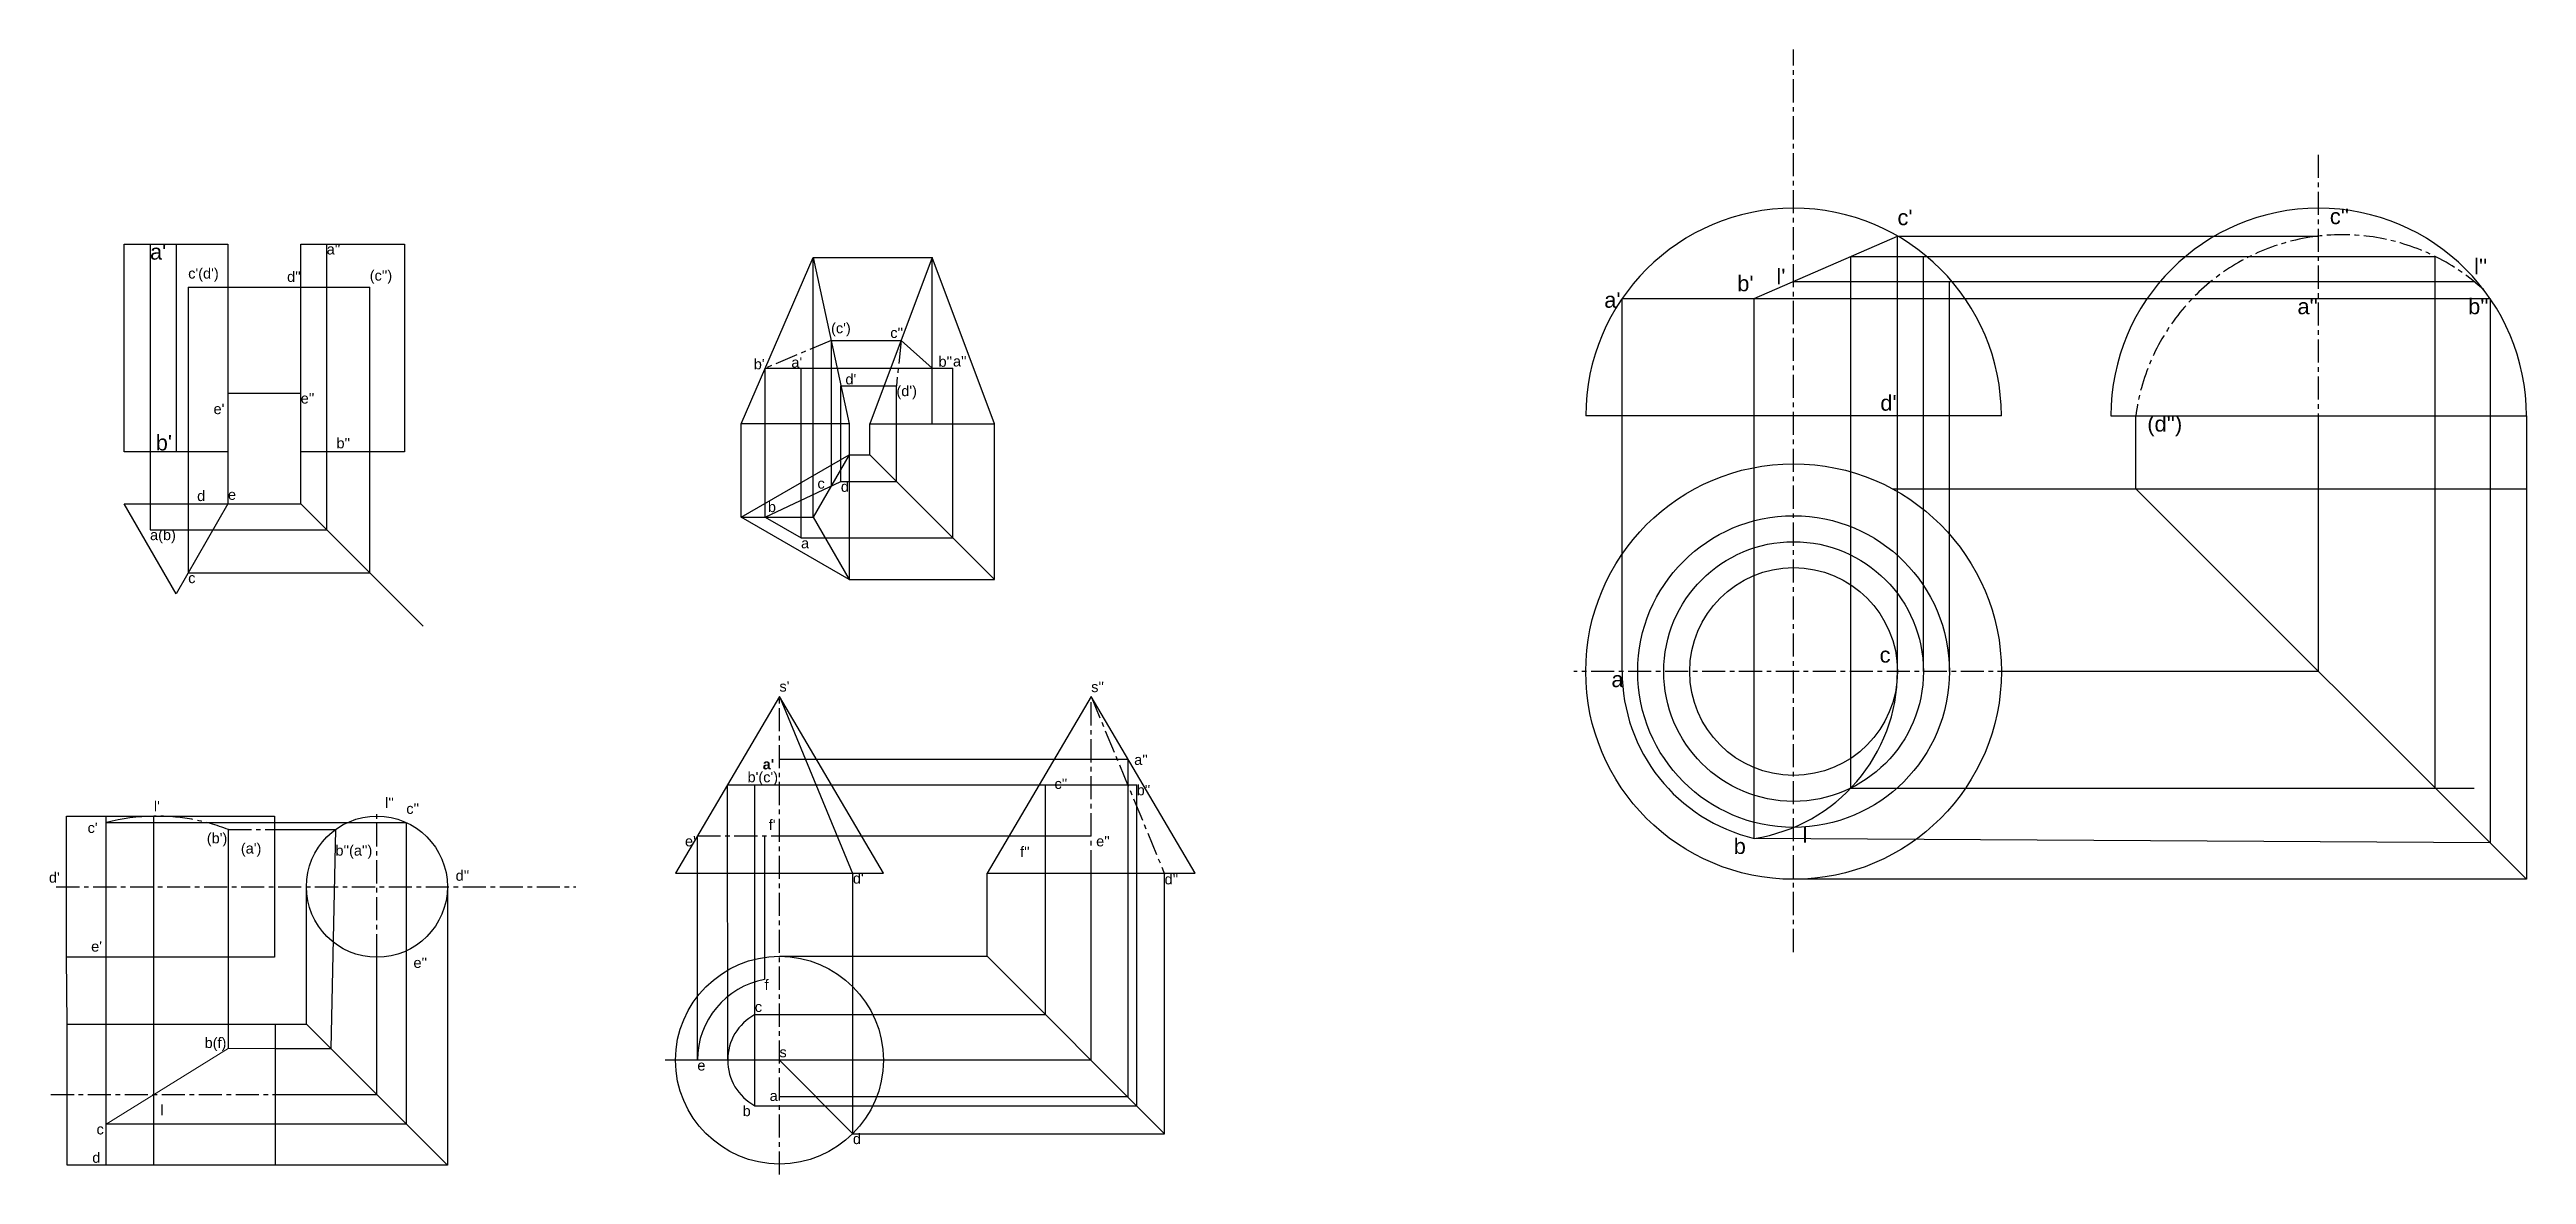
# Model space of a CAD drawing. Header units: millimetres. Extents: x 2181 to 4565, y 1105 to 2188.
import ezdxf

# ---------------------------------------------------------------- set-up
doc = ezdxf.new("R2010")
doc.units = ezdxf.units.MM
doc.header["$LTSCALE"] = 0.7
doc.linetypes.add('CENTER', pattern=[50.8, 31.75, -6.35, 6.35, -6.35])
doc.styles.get("Standard").update_dxf_attribs({"font": 'arial.ttf'})

msp = doc.modelspace()

# ---------------------------------------------------------------- linework, layer by layer
at = {"linetype": 'CENTER', "lineweight": 30}
for p, q in [((3859.3, 1319.1), (3859.3, 2187.9)), ((4364.6, 1815.4), (4364.6, 2089.1)), ((2883.3, 1105), (2883.3, 1565)), ((3183.3, 1565), (3254, 1394.2)), ((3183.3, 1395), (3183.3, 1565)), ((2495.9, 1314.1), (2495.9, 1454.9)), ((2352.9, 1437), (2397.4, 1437)), ((2804.3, 1430.8), (2883.3, 1430.8)), ((2187.4, 1382), (2687.4, 1382)), ((2182.2, 1181.9), (2409.1, 1181.9))]:
    msp.add_line(p, q, dxfattribs=at)
at = {"lineweight": 30}
for p, q in [((3821.5, 1948.1), (3959.3, 2008.3)), ((3959.3, 1589.1), (3959.3, 2008.3)), ((4059.3, 1835.1), (3659.3, 1835.1)), ((4164.6, 1835.1), (4564.6, 1835.1)), ((2883.3, 1565), (2783.3, 1395)), ((2983.3, 1395), (2883.3, 1565)), ((2883.3, 1565), (2954, 1394.2)), ((3183.3, 1565), (3083.3, 1395)), ((3283.3, 1395), (3183.3, 1565)), ((2235.5, 1314.1), (2235.5, 1449.9)), ((2783.3, 1395), (2983.3, 1395)), ((3083.3, 1395), (3283.3, 1395)), ((2235.5, 1114), (2235.5, 1249.8)), ((2994.5, 1215), (2773.3, 1215)), ((2883.3, 1215), (2954, 1144.2))]:
    msp.add_line(p, q, dxfattribs=at)
at = {"color": 3}
for p, q in [((3959.3, 2008.3), (4364.6, 2008.3)), ((2277.6, 2000.6), (2277.6, 1725.6)), ((2447.6, 1725.6), (2447.6, 2000.6)), ((2915.7, 1737.7), (2915.7, 1987.7)), ((2915.7, 1987.7), (3030.3, 1987.7)), ((3914.3, 1476.8), (3914.3, 1988.7)), ((3914.3, 1988.7), (4476.9, 1988.7)), ((3984.3, 1589.1), (3984.3, 1988.7)), ((4476.9, 1476.8), (4476.9, 1988.7)), ((2314.3, 1959.2), (2314.3, 1684.2)), ((2314.3, 1959.2), (2489, 1959.2)), ((2489, 1684.2), (2489, 1959.2)), ((3859.3, 1964.6), (4514.2, 1964.6)), ((4009.3, 1589.1), (4009.3, 1964.6)), ((3694.3, 1589.1), (3694.3, 1948.1)), ((3694.3, 1948.1), (4529.6, 1948.1)), ((3821.5, 1428.5), (3821.5, 1948.1)), ((4529.6, 1948.1), (4529.6, 1424.1)), ((2933, 1907.7), (2933, 1767.7)), ((2933, 1907.7), (3000.3, 1907.7)), ((2869.5, 1737.7), (2869.5, 1881.1)), ((2904.1, 1717.7), (2904.1, 1881.1)), ((2904.1, 1881.1), (3030.3, 1881.1)), ((2942.4, 1772.1), (2942.4, 1864.2)), ((2942.4, 1864.2), (2995.9, 1864.2)), ((2995.9, 1772.1), (2995.9, 1864.2)), ((3050.3, 1717.7), (3050.3, 1881.1)), ((2352.6, 1857.1), (2422.6, 1857.1)), ((2846.4, 1737.7), (2846.4, 1827.7)), ((2950.3, 1827.7), (2950.3, 1797.7)), ((2970.3, 1797.7), (2970.3, 1827.7)), ((3090.3, 1677.7), (3090.3, 1827.7)), ((4188.6, 1765.1), (4188.6, 1835.1)), ((4364.6, 1589.1), (4364.6, 1815.4)), ((4564.6, 1835.1), (4564.6, 1389.1)), ((2352.6, 1800.6), (2352.6, 1750.6)), ((2422.6, 1750.6), (2422.6, 1800.6)), ((2950.3, 1797.7), (2970.3, 1797.7)), ((2970.3, 1797.7), (3090.3, 1677.7)), ((2942.4, 1772.1), (2995.9, 1772.1)), ((3954.2, 1765.1), (4564.6, 1765.1)), ((4188.6, 1765.1), (4564.6, 1389.1)), ((2352.6, 1750.6), (2422.6, 1750.6)), ((2422.6, 1750.6), (2540.3, 1632.9)), ((2277.6, 1725.6), (2447.6, 1725.6)), ((2904.1, 1717.7), (3050.3, 1717.7)), ((2314.3, 1684.2), (2489, 1684.2)), ((2950.3, 1677.7), (3090.3, 1677.7)), ((4364.6, 1589.1), (4077.9, 1589.1)), ((2883.3, 1504.9), (3218.6, 1504.9)), ((3218.6, 1504.9), (3218.6, 1179.6)), ((2833.5, 1215), (2833.3, 1480)), ((2833.3, 1480), (3227.1, 1480)), ((2859.6, 1171.1), (2859.6, 1480)), ((3139.5, 1258.8), (3139.5, 1480)), ((3227.1, 1171.1), (3227.1, 1480)), ((3914.3, 1476.8), (4514.3, 1476.8)), ((2235.5, 1443.7), (2524.2, 1443.7)), ((2281.3, 1114), (2281.3, 1449.9)), ((2352.9, 1437), (2352.9, 1226.2)), ((2397.4, 1437), (2456, 1437)), ((2456, 1437), (2451.5, 1226.2)), ((2524.2, 1443.7), (2524.2, 1153.5)), ((2804.3, 1215), (2804.3, 1430.8)), ((2869, 1430.8), (2869, 1292.6)), ((2883.3, 1430.8), (3104.3, 1430.8)), ((4529.6, 1424.1), (3821.5, 1428.5)), ((2954, 1144.2), (2954, 1395)), ((3083.3, 1315), (3083.3, 1395)), ((3183.3, 1215), (3183.3, 1395)), ((3254, 1144.2), (3254, 1395)), ((4564.6, 1389.1), (3859.3, 1389.1)), ((2428, 1249.8), (2428, 1382)), ((2563.8, 1382), (2563.8, 1114)), ((2197.7, 1249.8), (2197.2, 1314.1)), ((2235.5, 1249.8), (2235.5, 1314.1)), ((2495.9, 1181.9), (2495.9, 1314.1)), ((2883.3, 1315), (3083.3, 1315)), ((3083.3, 1315), (3254, 1144.2)), ((2398, 1249.8), (2428, 1249.8)), ((2428, 1249.8), (2563.8, 1114)), ((2859.6, 1258.8), (3139.5, 1258.8)), ((2398, 1226.2), (2451.5, 1226.2)), ((3183.3, 1215), (2994.5, 1215)), ((2398, 1181.9), (2495.9, 1181.9)), ((2859.6, 1171.1), (3227.1, 1171.1)), ((3218.6, 1179.6), (2883.3, 1179.6)), ((2524.2, 1153.5), (2235.5, 1153.5)), ((2954, 1144.2), (3254, 1144.2)), ((2563.8, 1114), (2398, 1114))]:
    msp.add_line(p, q, dxfattribs=at)
for p, q in [((2252.6, 1800.6), (2252.6, 2000.6)), ((2252.6, 2000.6), (2352.6, 2000.6)), ((2302.6, 2000.6), (2302.6, 1800.6)), ((2352.6, 2000.6), (2352.6, 1800.6)), ((2422.6, 1800.6), (2422.6, 2000.6)), ((2422.6, 2000.6), (2522.6, 2000.6)), ((2522.6, 2000.6), (2522.6, 1800.6)), ((2846.4, 1827.7), (2915.7, 1987.7)), ((2915.7, 1987.7), (2950.3, 1827.7)), ((3030.3, 1987.7), (2970.3, 1827.7)), ((3030.3, 1827.7), (3030.3, 1987.7)), ((3090.3, 1827.7), (3030.3, 1987.7)), ((3030.3, 1881.1), (3000.3, 1907.7)), ((2869.5, 1881.1), (2904.1, 1881.1)), ((3030.3, 1881.1), (3050.3, 1881.1)), ((2950.3, 1827.7), (2846.4, 1827.7)), ((2970.3, 1827.7), (3090.3, 1827.7)), ((2352.6, 1800.6), (2252.6, 1800.6)), ((2522.6, 1800.6), (2422.6, 1800.6)), ((2846.4, 1737.7), (2950.3, 1797.7)), ((2950.3, 1797.7), (2915.7, 1737.7)), ((2869.5, 1737.7), (2942.4, 1772.1)), ((2252.6, 1750.6), (2352.6, 1750.6)), ((2302.6, 1664), (2252.6, 1750.6)), ((2352.6, 1750.6), (2302.6, 1664)), ((2352.6, 1750.6), (2352.6, 1750.6)), ((2950.3, 1677.7), (2846.4, 1737.7)), ((2846.4, 1737.7), (2915.7, 1737.7)), ((2869.5, 1737.7), (2904.1, 1717.7)), ((2915.7, 1737.7), (2950.3, 1677.7))]:
    msp.add_line(p, q)
at = {"linetype": 'CENTER'}
for p, q in [((2933, 1907.7), (2869.5, 1881.1)), ((3000.3, 1907.7), (2995.9, 1864.2)), ((4077.9, 1589.1), (3647.9, 1589.1)), ((2883.3, 1215), (2883.3, 1215))]:
    msp.add_line(p, q, dxfattribs=at)
at = {"color": 7}
for p, q in [((2869.5, 1881.1), (2904.1, 1881.1)), ((2950.3, 1797.7), (2950.3, 1677.7))]:
    msp.add_line(p, q, dxfattribs=at)
at = {"color": 7, "lineweight": 30}
msp.add_line((3104.3, 1430.8), (3183.3, 1430.8), dxfattribs=at)
at = {"lineweight": 18}
for p, q in [((2235.5, 1153.5), (2352.9, 1226.2)), ((2352.9, 1226.2), (2398, 1226.2))]:
    msp.add_line(p, q, dxfattribs=at)
at = {"lineweight": 30}
for points in [[(2197.2, 1449.9), (2397.4, 1449.9), (2397.4, 1314.1), (2197.2, 1314.1)], [(2197.7, 1249.8), (2398, 1249.8), (2398, 1114), (2197.7, 1114)]]:
    msp.add_lwpolyline(points, close=True, dxfattribs=at)
for centre, radius in [((3859.3, 1589.1), 200), ((3859.3, 1589.1), 125), ((2495.9, 1382), 67.9), ((2883.3, 1215), 100)]:
    msp.add_circle(centre, radius, dxfattribs=at)
at = {"color": 3}
for radius in [150, 100]:
    msp.add_circle((3859.3, 1589.1), radius, dxfattribs=at)
at = {"lineweight": 30}
for centre, radius, start, end in [((3859.3, 1835.1), 200, 0, 180), ((4364.6, 1835.1), 200, 0, 180), ((3859.3, 1589.1), 165, 180, 256.7564), ((3796.8, 1589.1), 162.5, 278.7428, 0), ((2283.9, 1258.9), 191, 90.7625, 104.6636), ((2883.3, 1215), 78.9, 100.4024, 180)]:
    msp.add_arc(centre, radius, start, end, dxfattribs=at)
at = {"linetype": 'CENTER', "lineweight": 30}
for centre, radius, start, end in [((4387.5, 1808.9), 200.7, 47.3551, 172.5044), ((2283.9, 1258.9), 191, 68.7905, 90.7625)]:
    msp.add_arc(centre, radius, start, end, dxfattribs=at)
at = {"color": 3}
msp.add_arc((2883.3, 1215), 49.8, 118.3413, 241.6587, dxfattribs=at)
for radius, start, end in [(49.8, 314.7659, 315), (78.9, 333.4047, 333.6149)]:
    msp.add_arc((2883.3, 1215), radius, start, end)

# ---------------------------------------------------------------- texts
at = {"attachment_point": 1}
for s, width, heights, insert, char_height in [("c'", 21.13, [0], (3959.3, 2033.8), 15), ("c''", 45.632, [0], (4375.4, 2034.8), 15), ("a'", 14.722, [7.25], (2277.6, 2000.6), 15), ("a''", 51.313, [0], (2447.6, 2000.6), 10), ("l''", 60.007, [0], (4514.2, 1986.6), 15), ("c'(d')", 38.328, [0], (2314.3, 1977.4), 10), ("d''", 28.17, [0], (2409.5, 1974.2), 10), ("(c'')", 33.613, [0], (2489, 1975.4), 10), ("b'", 16.366, [0], (3805.1, 1970.2), 15), ("l'", 33.024, [0], (3842.8, 1976.9), 15), ("a'", 35.661, [0], (3677.1, 1954.3), 15), ("a''", 34.816, [0], (4344.2, 1948.1), 15), ("b''", 21.148, [0], (4508.5, 1948.1), 15), ("(c')", 25.57, [0], (2933, 1924.7), 10), ("c''", 17.193, [0], (2990, 1920.2), 10), ("b'", 48.616, [0], (2858.6, 1890.1), 10), ("b''", 14.713, [0], (3036.4, 1892.5), 10), ("a''", 15.591, [0], (3050.3, 1892.8), 10), ("d'", 13.056, [0], (2946.8, 1875.5), 10), ("(d')", 26.764, [0], (2995.9, 1864.2), 10), ("e'", 28.284, [0], (2338.7, 1846.9), 10), ("e''", 25, [0], (2422.6, 1857.1), 10), ("d'", 27.474, [0], (3942.8, 1855.2), 15), ("(d'')", 31.705, [0], (4199.7, 1835.1), 15), ("b'", 25, [0], (2283.1, 1816.9), 15), ("b''", 32.753, [0], (2457, 1814), 10), ('c', 17.321, [0], (2919.9, 1775.2), 10), ('d', 7.708, [0], (2942.4, 1772.1), 10), ('d', 27.163, [0], (2322.9, 1763.2), 10), ('e', 49.325, [0], (2352.6, 1764.4), 10), ('b', 10.844, [0], (2872.2, 1752.6), 10), ('a(b)', 36.672, [0], (2277.6, 1725.6), 10), ('a', 11.679, [0], (2904.1, 1717.7), 10), ('c', 25.788, [0], (2314.3, 1684.2), 10), ('c', 30.903, [0], (3942.1, 1612.7), 15), ("s'", 18.71, [0], (2883.3, 1579.8), 10), ('a', 19.872, [0], (3684, 1589.1), 15), ("{\\fArial|b1|i0|c0|p34;a'}", 16.113, [0], (2867.2, 1504.9), 10), ("a''", 16.469, [0], (3224.7, 1509.2), 10), ("b'(c')", 15.247, [6.13], (2852.6, 1492.5), 10), ("c''", 20.636, [0], (3148, 1486.1), 10), ("b''", 68.153, [0], (3227.1, 1480), 10), ("l'", 27.328, [0], (2281.3, 1464.4), 10), ("l''", 27.07, [0], (2503.8, 1467.8), 10), ("c''", 35.305, [0], (2524.2, 1462.1), 10), ("c'", 18.056, [0], (2217.5, 1443.7), 10), ("(b')", 36.758, [0], (2332.2, 1433.7), 10), ("e'", 5.871, [0], (2792.4, 1430.8), 10), ("f'", 9.983, [0], (2873, 1446.6), 10), ("e''", 21.614, [0], (3188.1, 1430.8), 10), ('l', 33.5, [0], (3868, 1439.3), 15), ("(a')", 44.481, [0], (2365, 1423.9), 10), ("b''(a'')", 39.888, [0], (2456, 1421.9), 10), ("f''", 13.63, [0], (3114.9, 1420.6), 10), ('b', 19.745, [0], (3801.7, 1428.5), 15), ("d'", 59.87, [0], (2180.3, 1395.9), 10), ("d''", 44.542, [0], (2571.7, 1397.7), 10), ("d'", 16.216, [0], (2954, 1395), 10), ("d''", 40.08, [0], (3254, 1394.2), 10), ("e'", 25.606, [0], (2220.9, 1329.5), 10), ("e''", 39.552, [0], (2531.1, 1313.8), 10), ('f', 10.024, [0], (2869, 1292.6), 10), ('c', 11.847, [0], (2859.6, 1271.4), 10), ('b(f)', 43.209, [0], (2330.1, 1236.7), 10), ('s', 0.617, [0], (2883.3, 1227.7), 10), ('e', 7.157, [0], (2804.3, 1215), 10), ('l', 40.623, [0], (2287.5, 1171.9), 10), ('b', 11.714, [0], (2847.9, 1171.1), 10), ('c', 21.994, [0], (2226.1, 1153.5), 10), ('d', 4.547473508864641e-13, [0], (2954, 1144.2), 10), ('d', 21.023, [0], (2222, 1126.2), 10)]:
    msp.add_mtext_dynamic_manual_height_columns(s, width=width, gutter_width=12.5, heights=heights, dxfattribs=dict(at, insert=insert, char_height=char_height))
at = {"char_height": 10, "attachment_point": 1}
for s, insert in [("a'", (2894.8, 1891.7)), ("s''", (3183.3, 1579.3)), ('a', (2873.9, 1185.7))]:
    msp.add_mtext(s, dxfattribs=dict(at, insert=insert))

doc.saveas('drawing.dxf')
